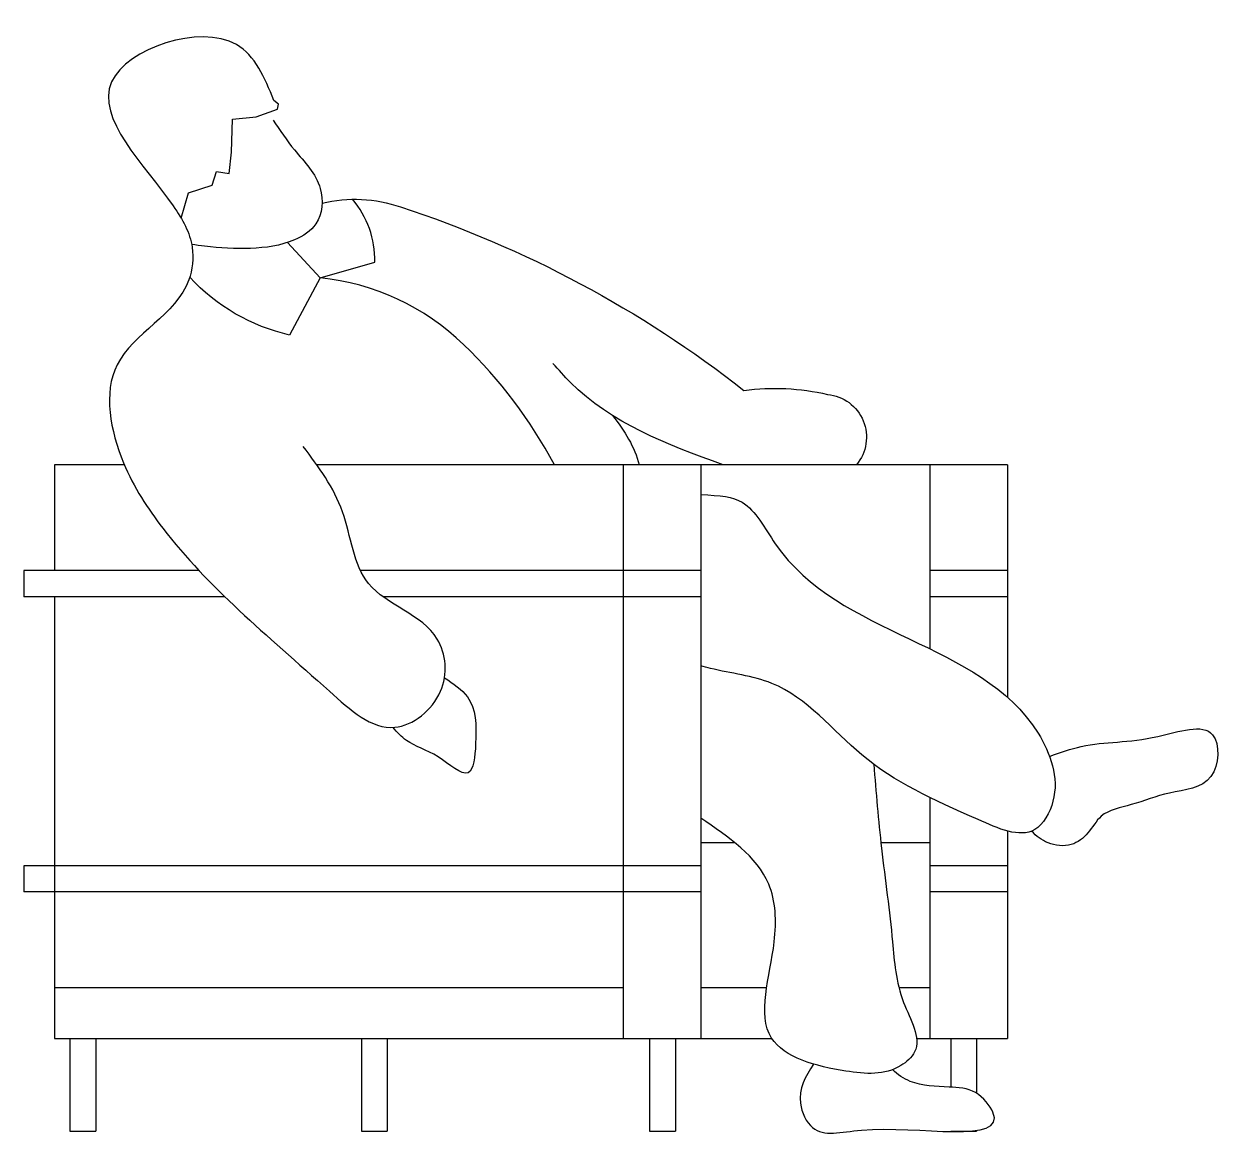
# Model space of a CAD drawing. Header units: millimetres. Extents: x -1623.89 to -1622.42, y 1793.58 to 1794.95.
import ezdxf

# ---------------------------------------------------------------- set-up
doc = ezdxf.new("R2010")
doc.units = ezdxf.units.MM
doc.header["$LTSCALE"] = 10
doc.layers.add('Humanos', color=2, linetype='Continuous')

msp = doc.modelspace()

# ---------------------------------------------------------------- linework, layer by layer
at = {"layer": 'Humanos'}
for p, q in [((-1623.7642, 1794.412), (-1623.8499, 1794.412)), ((-1623.8499, 1794.412), (-1623.8499, 1794.2823)), ((-1622.6811, 1794.412), (-1623.5284, 1794.412)), ((-1623.1527, 1794.412), (-1623.1527, 1793.7084)), ((-1623.0573, 1794.412), (-1623.0573, 1793.7084)), ((-1622.7765, 1794.412), (-1622.7765, 1794.1862)), ((-1622.6811, 1794.412), (-1622.6811, 1794.1265)), ((-1623.6728, 1794.2823), (-1623.8874, 1794.2823)), ((-1623.8874, 1794.2823), (-1623.8874, 1794.2501)), ((-1623.0573, 1794.2823), (-1623.4747, 1794.2823)), ((-1622.6811, 1794.2823), (-1622.7765, 1794.2823)), ((-1623.6411, 1794.2501), (-1623.8874, 1794.2501)), ((-1623.8499, 1794.2501), (-1623.8499, 1793.7084)), ((-1623.0573, 1794.2501), (-1623.447, 1794.2501)), ((-1622.6811, 1794.2501), (-1622.7765, 1794.2501)), ((-1622.7765, 1794.004), (-1622.7765, 1793.7084)), ((-1622.6811, 1793.9627), (-1622.6811, 1793.7084)), ((-1623.0155, 1793.9483), (-1623.0573, 1793.9483)), ((-1622.7765, 1793.9483), (-1622.8364, 1793.9483)), ((-1623.8874, 1793.9202), (-1623.8874, 1793.888)), ((-1623.0573, 1793.9202), (-1623.8874, 1793.9202)), ((-1622.6811, 1793.9202), (-1622.7765, 1793.9202)), ((-1623.0573, 1793.888), (-1623.8874, 1793.888)), ((-1622.6811, 1793.888), (-1622.7765, 1793.888)), ((-1623.1527, 1793.7704), (-1623.8499, 1793.7704)), ((-1622.9766, 1793.7704), (-1623.0573, 1793.7704)), ((-1622.7765, 1793.7704), (-1622.8143, 1793.7704)), ((-1623.8499, 1793.7084), (-1622.9705, 1793.7084)), ((-1623.831, 1793.7084), (-1623.831, 1793.5944)), ((-1623.7994, 1793.7084), (-1623.7994, 1793.5944)), ((-1623.4736, 1793.7084), (-1623.4736, 1793.5944)), ((-1623.442, 1793.7084), (-1623.442, 1793.5944)), ((-1623.1201, 1793.7084), (-1623.1201, 1793.5944)), ((-1623.0885, 1793.7084), (-1623.0885, 1793.5944)), ((-1622.7927, 1793.7084), (-1622.6811, 1793.7084)), ((-1622.7509, 1793.7084), (-1622.7509, 1793.6487)), ((-1622.7193, 1793.7084), (-1622.7193, 1793.6411)), ((-1623.831, 1793.5944), (-1623.7994, 1793.5944)), ((-1623.4736, 1793.5944), (-1623.442, 1793.5944)), ((-1623.1201, 1793.5944), (-1623.0885, 1793.5944)), ((-1622.7509, 1793.5944), (-1622.7193, 1793.5944)), ((-1622.7193, 1793.5953), (-1622.7193, 1793.5944))]:
    msp.add_line(p, q, dxfattribs=at)
for points in [[(-1623.6947, 1794.7146), (-1623.6855, 1794.7456), (-1623.6566, 1794.7548), (-1623.6514, 1794.7719), (-1623.6356, 1794.7692), (-1623.633, 1794.7955), (-1623.6317, 1794.8361), (-1623.6028, 1794.8388), (-1623.5765, 1794.848), (-1623.5752, 1794.8545), (-1623.5809, 1794.8589)], [(-1623.524, 1794.6414), (-1623.5641, 1794.6846)]]:
    msp.add_lwpolyline(points, dxfattribs=at)
for points in [[(-1623.524, 1794.6414), (-1623.4571, 1794.6607, 0.183474), (-1623.4845, 1794.7376, 0.183474)], [(-1623.5218, 1794.7328, -0.144197), (-1623.4254, 1794.7282, -0.087211), (-1623.0044, 1794.5032, -0.090102), (-1622.9019, 1794.4983, -0.603226), (-1622.8664, 1794.412, -0.603226)], [(-1623.2369, 1794.412, 0.078696), (-1623.348, 1794.5593, 0.167117), (-1623.524, 1794.6414), (-1623.5616, 1794.5711, -0.152748), (-1623.6839, 1794.642)]]:
    msp.add_lwpolyline(points, format="xyb", dxfattribs=at)
msp.add_spline([(-1623.5809, 1794.8589), (-1623.6268, 1794.9274), (-1623.7799, 1794.8815), (-1623.7043, 1794.7294), (-1623.6811, 1794.6787), (-1623.6851, 1794.6387), (-1623.7732, 1794.5345), (-1623.7652, 1794.4144), (-1623.7171, 1794.3343), (-1623.5127, 1794.1341), (-1623.4326, 1794.09), (-1623.3765, 1794.1341), (-1623.3805, 1794.1982), (-1623.4647, 1794.2662), (-1623.4967, 1794.3543), (-1623.5448, 1794.4344)], degree=3, dxfattribs=at)
for points, knots in [([(-1623.5818, 1794.8348), (-1623.5735, 1794.8224), (-1623.5547, 1794.7942), (-1623.5184, 1794.7588), (-1623.5222, 1794.7068), (-1623.5618, 1794.6819), (-1623.6099, 1794.6757), (-1623.6525, 1794.6779), (-1623.6764, 1794.6815), (-1623.6817, 1794.6823)], [0, 0, 0, 0, 4.515509, 10.193211, 14.554436, 17.835864, 23.32019, 28.971849, 30.576559, 30.576559, 30.576559, 30.576559]), ([(-1623.0299, 1794.412), (-1623.0993, 1794.4366), (-1623.1773, 1794.4671), (-1623.2317, 1794.5285), (-1623.2387, 1794.5364)], [2.033771, 2.033771, 2.033771, 2.033771, 23.356888, 26.541876, 26.541876, 26.541876, 26.541876]), ([(-1623.0573, 1794.3755), (-1623.0329, 1794.3743), (-1622.9968, 1794.3707), (-1622.9146, 1794.2005), (-1622.678, 1794.1958), (-1622.6126, 1794.0143), (-1622.6507, 1793.9467), (-1622.7544, 1793.9937), (-1622.8578, 1794.0387), (-1622.9452, 1794.149), (-1623.0245, 1794.1563), (-1623.0534, 1794.1643), (-1623.0573, 1794.1655)], [2.3521, 2.3521, 2.3521, 2.3521, 6.75804, 13.28472, 53.010933, 61.566028, 65.693578, 72.734832, 89.07471, 103.14914, 110.914971, 112.134366, 112.134366, 112.134366, 112.134366]), ([(-1623.3717, 1794.1507), (-1623.3609, 1794.1436), (-1623.3333, 1794.1248), (-1623.3318, 1794.0818), (-1623.3375, 1794.0182), (-1623.3815, 1794.0598), (-1623.4144, 1794.068), (-1623.4297, 1794.0837), (-1623.4347, 1794.0899)], [0.257985, 0.257985, 0.257985, 0.257985, 3.928642, 9.818824, 13.437922, 17.60109, 21.970291, 24.351489, 24.351489, 24.351489, 24.351489]), ([(-1622.6296, 1794.0543), (-1622.6165, 1794.0592), (-1622.5736, 1794.0738), (-1622.5129, 1794.069), (-1622.4192, 1794.1037), (-1622.4226, 1794.0158), (-1622.4833, 1794.0125), (-1622.5248, 1793.9946), (-1622.5662, 1793.9875), (-1622.5808, 1793.9596), (-1622.603, 1793.9424), (-1622.632, 1793.9457), (-1622.6459, 1793.9565), (-1622.6517, 1793.9626)], [1.697776, 1.697776, 1.697776, 1.697776, 5.804067, 15.265068, 21.998455, 27.097576, 32.588529, 37.4915, 41.430022, 44.0407, 46.529619, 49.392162, 51.926976, 51.926976, 51.926976, 51.926976]), ([(-1622.8451, 1794.0446), (-1622.8425, 1794.0103), (-1622.8363, 1793.9376), (-1622.822, 1793.8392), (-1622.8174, 1793.7584), (-1622.7812, 1793.7007), (-1622.8238, 1793.6624), (-1622.8887, 1793.6666), (-1623.0025, 1793.6976), (-1622.9625, 1793.8122), (-1622.967, 1793.9169), (-1623.0235, 1793.9557), (-1623.0573, 1793.9787)], [5.588429, 5.588429, 5.588429, 5.588429, 15.915436, 27.466429, 35.011193, 41.232839, 43.619521, 50.406114, 60.381289, 72.195278, 79.312899, 90.982144, 90.982144, 90.982144, 90.982144]), ([(-1622.919, 1793.6769), (-1622.9294, 1793.6618), (-1622.9425, 1793.6361), (-1622.9176, 1793.5837), (-1622.8308, 1793.6111), (-1622.6604, 1793.5727), (-1622.7194, 1793.647), (-1622.758, 1793.6492), (-1622.7942, 1793.6497), (-1622.8161, 1793.6639), (-1622.8221, 1793.6701)], [1.685642, 1.685642, 1.685642, 1.685642, 6.83, 10.172365, 16.162296, 32.431239, 35.651636, 38.962613, 43.778339, 46.339559, 46.339559, 46.339559, 46.339559])]:
    msp.add_open_spline(points, degree=3, knots=knots, dxfattribs=at)
msp.add_open_spline([(-1623.1655, 1794.4724), (-1623.1508, 1794.4535), (-1623.1385, 1794.4338), (-1623.1329, 1794.412)], degree=3, dxfattribs=at)

doc.saveas('drawing.dxf')
